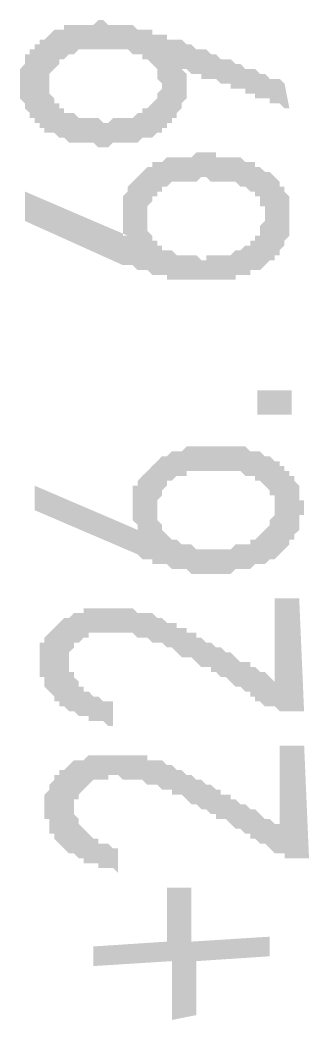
# Model space of a CAD drawing. Header units: millimetres. Extents: x 6156 to 7119, y 3162 to 3647.
# Drawn here: x 6905.07 to 6908.82, y 3597.55 to 3610.5 of the extents above; entities that cross this region are included whole.
import ezdxf

# ---------------------------------------------------------------- set-up
doc = ezdxf.new("R2010")
doc.units = ezdxf.units.MM
doc.layers.add('图层1', color=7, linetype='Continuous')

msp = doc.modelspace()

# ---------------------------------------------------------------- hatches: boundary and pattern name
at = {"layer": '图层1', "transparency": 33554559}
h = msp.add_hatch(color=256, dxfattribs=at)
h.paths.add_polyline_path([(6908.563, 3609.36), (6908.5, 3609.36), (6908.436, 3609.424), (6908.373, 3609.424), (6908.309, 3609.424), (6908.309, 3609.487), (6908.246, 3609.487), (6908.182, 3609.487), (6908.119, 3609.487), (6908.119, 3609.551), (6908.055, 3609.551), (6907.992, 3609.551), (6907.992, 3609.614), (6907.928, 3609.614), (6907.865, 3609.614), (6907.801, 3609.614), (6907.801, 3609.678), (6907.738, 3609.678), (6907.674, 3609.678), (6907.674, 3609.678), (6907.611, 3609.741), (6907.547, 3609.741), (6907.547, 3609.741), (6907.484, 3609.741), (6907.42, 3609.741), (6907.42, 3609.805), (6907.357, 3609.805), (6907.293, 3609.805), (6907.293, 3609.805), (6907.23, 3609.868), (6907.166, 3609.868), (6907.23, 3609.805), (6907.23, 3609.741), (6907.23, 3609.741), (6907.23, 3609.678), (6907.23, 3609.614), (6907.23, 3609.614), (6907.23, 3609.551), (6907.23, 3609.551), (6907.23, 3609.487), (6907.23, 3609.487), (6907.166, 3609.424), (6907.166, 3609.424), (6907.166, 3609.36), (6907.166, 3609.36), (6907.103, 3609.297), (6907.103, 3609.297), (6907.103, 3609.233), (6907.103, 3609.233), (6907.039, 3609.233), (6907.039, 3609.17), (6906.976, 3609.17), (6906.976, 3609.106), (6906.912, 3609.106), (6906.912, 3609.043), (6906.849, 3609.043), (6906.849, 3609.043), (6906.785, 3608.979), (6906.722, 3608.979), (6906.722, 3608.979), (6906.658, 3608.979), (6906.595, 3608.916), (6906.531, 3608.916), (6906.531, 3608.916), (6906.468, 3608.916), (6906.468, 3608.916), (6906.404, 3608.916), (6906.341, 3608.916), (6906.277, 3608.916), (6906.214, 3608.852), (6906.214, 3608.852), (6906.15, 3608.852), (6906.087, 3608.852), (6906.023, 3608.916), (6906.023, 3608.916), (6905.96, 3608.916), (6905.896, 3608.916), (6905.896, 3608.916), (6905.833, 3608.916), (6905.769, 3608.916), (6905.769, 3608.916), (6905.706, 3608.916), (6905.642, 3608.979), (6905.642, 3608.979), (6905.579, 3608.979), (6905.515, 3609.043), (6905.515, 3609.043), (6905.452, 3609.043), (6905.388, 3609.043), (6905.388, 3609.106), (6905.325, 3609.106), (6905.325, 3609.17), (6905.261, 3609.17), (6905.261, 3609.233), (6905.198, 3609.233), (6905.198, 3609.297), (6905.198, 3609.297), (6905.134, 3609.36), (6905.134, 3609.36), (6905.134, 3609.424), (6905.134, 3609.424), (6905.071, 3609.487), (6905.071, 3609.487), (6905.071, 3609.551), (6905.071, 3609.614), (6905.071, 3609.614), (6905.071, 3609.678), (6905.071, 3609.678), (6905.071, 3609.741), (6905.071, 3609.741), (6905.071, 3609.805), (6905.071, 3609.805), (6905.071, 3609.868), (6905.071, 3609.868), (6905.134, 3609.932), (6905.134, 3609.995), (6905.134, 3609.995), (6905.134, 3610.059), (6905.198, 3610.059), (6905.198, 3610.122), (6905.261, 3610.122), (6905.261, 3610.186), (6905.325, 3610.186), (6905.325, 3610.249), (6905.325, 3610.249), (6905.388, 3610.249), (6905.452, 3610.313), (6905.452, 3610.313), (6905.515, 3610.376), (6905.579, 3610.376), (6905.579, 3610.376), (6905.642, 3610.376), (6905.642, 3610.44), (6905.706, 3610.44), (6905.769, 3610.44), (6905.769, 3610.44), (6905.833, 3610.44), (6905.896, 3610.44), (6905.96, 3610.44), (6905.96, 3610.44), (6906.023, 3610.44), (6906.087, 3610.503), (6906.15, 3610.503), (6906.15, 3610.503), (6906.214, 3610.44), (6906.277, 3610.44), (6906.277, 3610.44), (6906.341, 3610.44), (6906.404, 3610.44), (6906.468, 3610.44), (6906.468, 3610.44), (6906.531, 3610.44), (6906.595, 3610.376), (6906.658, 3610.376), (6906.722, 3610.376), (6906.785, 3610.376), (6906.785, 3610.376), (6906.785, 3610.313), (6906.849, 3610.313), (6906.849, 3610.313), (6906.849, 3610.313), (6906.912, 3610.313), (6906.912, 3610.313), (6906.976, 3610.313), (6906.976, 3610.249), (6907.039, 3610.249), (6907.039, 3610.249), (6907.103, 3610.249), (6907.103, 3610.249), (6907.166, 3610.249), (6907.23, 3610.186), (6907.23, 3610.186), (6907.293, 3610.186), (6907.293, 3610.186), (6907.357, 3610.122), (6907.42, 3610.122), (6907.42, 3610.122), (6907.484, 3610.122), (6907.547, 3610.059), (6907.611, 3610.059), (6907.611, 3610.059), (6907.674, 3609.995), (6907.738, 3609.995), (6907.801, 3609.995), (6907.865, 3609.932), (6907.928, 3609.932), (6907.928, 3609.932), (6907.992, 3609.868), (6908.055, 3609.868), (6908.119, 3609.868), (6908.182, 3609.805), (6908.246, 3609.805), (6908.309, 3609.741), (6908.373, 3609.741), (6908.436, 3609.741), (6908.5, 3609.678), (6908.5, 3609.678)], flags=0)
h.paths.add_polyline_path([(6906.341, 3609.233), (6906.404, 3609.233), (6906.404, 3609.233), (6906.468, 3609.233), (6906.531, 3609.233), (6906.595, 3609.297), (6906.595, 3609.297), (6906.658, 3609.297), (6906.658, 3609.36), (6906.722, 3609.36), (6906.722, 3609.36), (6906.785, 3609.424), (6906.785, 3609.424), (6906.849, 3609.487), (6906.849, 3609.487), (6906.849, 3609.551), (6906.912, 3609.614), (6906.912, 3609.614), (6906.912, 3609.678), (6906.912, 3609.678), (6906.912, 3609.678), (6906.849, 3609.741), (6906.849, 3609.741), (6906.849, 3609.805), (6906.849, 3609.868), (6906.849, 3609.868), (6906.785, 3609.932), (6906.785, 3609.932), (6906.785, 3609.932), (6906.722, 3609.995), (6906.722, 3609.995), (6906.658, 3609.995), (6906.658, 3610.059), (6906.595, 3610.059), (6906.531, 3610.059), (6906.468, 3610.122), (6906.404, 3610.122), (6906.404, 3610.122), (6906.341, 3610.122), (6906.277, 3610.122), (6906.277, 3610.122), (6906.214, 3610.122), (6906.15, 3610.122), (6906.087, 3610.122), (6906.087, 3610.122), (6906.023, 3610.122), (6905.96, 3610.122), (6905.896, 3610.122), (6905.896, 3610.122), (6905.833, 3610.122), (6905.833, 3610.122), (6905.769, 3610.059), (6905.706, 3610.059), (6905.706, 3610.059), (6905.642, 3609.995), (6905.642, 3609.995), (6905.579, 3609.995), (6905.579, 3609.995), (6905.579, 3609.932), (6905.515, 3609.868), (6905.515, 3609.868), (6905.452, 3609.805), (6905.452, 3609.805), (6905.452, 3609.741), (6905.452, 3609.741), (6905.452, 3609.678), (6905.452, 3609.678), (6905.452, 3609.678), (6905.452, 3609.614), (6905.452, 3609.614), (6905.452, 3609.551), (6905.515, 3609.487), (6905.515, 3609.487), (6905.515, 3609.487), (6905.515, 3609.424), (6905.579, 3609.424), (6905.579, 3609.36), (6905.642, 3609.36), (6905.642, 3609.297), (6905.706, 3609.297), (6905.769, 3609.297), (6905.769, 3609.297), (6905.833, 3609.233), (6905.833, 3609.233), (6905.896, 3609.233), (6905.96, 3609.233), (6905.96, 3609.233), (6906.023, 3609.233), (6906.087, 3609.233), (6906.15, 3609.17), (6906.15, 3609.17), (6906.214, 3609.17), (6906.277, 3609.233), (6906.341, 3609.233), (6906.341, 3609.233)], flags=0)
h = msp.add_hatch(color=256, dxfattribs=at)
h.paths.add_polyline_path([(6907.42, 3607.138), (6907.357, 3607.138), (6907.293, 3607.138), (6907.23, 3607.138), (6907.166, 3607.138), (6907.166, 3607.138), (6907.103, 3607.138), (6907.039, 3607.138), (6906.976, 3607.138), (6906.976, 3607.201), (6906.912, 3607.201), (6906.912, 3607.201), (6906.849, 3607.201), (6906.785, 3607.201), (6906.785, 3607.201), (6906.722, 3607.265), (6906.658, 3607.265), (6906.658, 3607.265), (6906.595, 3607.265), (6906.531, 3607.328), (6906.468, 3607.328), (6906.404, 3607.328), (6906.404, 3607.328), (6905.134, 3607.9), (6905.134, 3608.281), (6906.468, 3607.709), (6906.404, 3607.709), (6906.404, 3607.773), (6906.404, 3607.836), (6906.404, 3607.836), (6906.404, 3607.9), (6906.404, 3607.9), (6906.404, 3607.963), (6906.404, 3608.027), (6906.404, 3608.027), (6906.404, 3608.09), (6906.404, 3608.09), (6906.404, 3608.154), (6906.404, 3608.154), (6906.404, 3608.217), (6906.404, 3608.217), (6906.468, 3608.281), (6906.468, 3608.281), (6906.468, 3608.344), (6906.468, 3608.344), (6906.531, 3608.408), (6906.531, 3608.408), (6906.595, 3608.471), (6906.595, 3608.471), (6906.658, 3608.535), (6906.658, 3608.535), (6906.722, 3608.598), (6906.722, 3608.598), (6906.785, 3608.598), (6906.785, 3608.662), (6906.849, 3608.662), (6906.912, 3608.662), (6906.912, 3608.662), (6906.976, 3608.725), (6907.039, 3608.725), (6907.103, 3608.725), (6907.103, 3608.725), (6907.166, 3608.725), (6907.23, 3608.725), (6907.293, 3608.725), (6907.357, 3608.789), (6907.357, 3608.789), (6907.357, 3608.789), (6907.42, 3608.789), (6907.484, 3608.789), (6907.547, 3608.789), (6907.611, 3608.789), (6907.611, 3608.725), (6907.674, 3608.725), (6907.738, 3608.725), (6907.801, 3608.725), (6907.801, 3608.725), (6907.865, 3608.725), (6907.928, 3608.725), (6907.928, 3608.725), (6907.992, 3608.662), (6908.055, 3608.662), (6908.119, 3608.662), (6908.119, 3608.598), (6908.182, 3608.598), (6908.182, 3608.598), (6908.246, 3608.535), (6908.309, 3608.535), (6908.309, 3608.535), (6908.309, 3608.535), (6908.372, 3608.471), (6908.372, 3608.471), (6908.436, 3608.408), (6908.436, 3608.408), (6908.436, 3608.344), (6908.499, 3608.344), (6908.499, 3608.281), (6908.499, 3608.281), (6908.563, 3608.217), (6908.563, 3608.217), (6908.563, 3608.154), (6908.563, 3608.09), (6908.563, 3608.09), (6908.563, 3608.027), (6908.563, 3608.027), (6908.563, 3607.963), (6908.563, 3607.9), (6908.563, 3607.9), (6908.563, 3607.836), (6908.563, 3607.773), (6908.563, 3607.773), (6908.563, 3607.709), (6908.563, 3607.709), (6908.499, 3607.646), (6908.499, 3607.646), (6908.499, 3607.582), (6908.499, 3607.582), (6908.436, 3607.519), (6908.436, 3607.519), (6908.436, 3607.455), (6908.372, 3607.455), (6908.372, 3607.392), (6908.309, 3607.392), (6908.309, 3607.392), (6908.246, 3607.328), (6908.246, 3607.328), (6908.182, 3607.265), (6908.182, 3607.265), (6908.119, 3607.265), (6908.055, 3607.265), (6908.055, 3607.201), (6907.992, 3607.201), (6907.928, 3607.201), (6907.865, 3607.201), (6907.865, 3607.138), (6907.801, 3607.138), (6907.738, 3607.138), (6907.674, 3607.138), (6907.674, 3607.138), (6907.611, 3607.138), (6907.547, 3607.138), (6907.484, 3607.138), (6907.42, 3607.138), (6907.42, 3607.138), (6907.42, 3607.138)], flags=0)
h.paths.add_polyline_path([(6908.055, 3607.582), (6908.055, 3607.646), (6908.119, 3607.646), (6908.119, 3607.646), (6908.119, 3607.709), (6908.182, 3607.709), (6908.182, 3607.773), (6908.182, 3607.836), (6908.182, 3607.836), (6908.246, 3607.9), (6908.246, 3607.9), (6908.246, 3607.963), (6908.246, 3607.963), (6908.246, 3608.027), (6908.246, 3608.09), (6908.182, 3608.09), (6908.182, 3608.154), (6908.182, 3608.154), (6908.182, 3608.217), (6908.119, 3608.217), (6908.119, 3608.281), (6908.055, 3608.281), (6908.055, 3608.281), (6907.992, 3608.344), (6907.992, 3608.344), (6907.928, 3608.344), (6907.928, 3608.344), (6907.865, 3608.408), (6907.865, 3608.408), (6907.801, 3608.408), (6907.738, 3608.408), (6907.674, 3608.408), (6907.674, 3608.408), (6907.611, 3608.408), (6907.547, 3608.408), (6907.484, 3608.471), (6907.42, 3608.471), (6907.357, 3608.408), (6907.357, 3608.408), (6907.293, 3608.408), (6907.23, 3608.408), (6907.166, 3608.408), (6907.103, 3608.408), (6907.039, 3608.408), (6907.039, 3608.408), (6906.976, 3608.344), (6906.976, 3608.344), (6906.912, 3608.344), (6906.912, 3608.281), (6906.849, 3608.281), (6906.849, 3608.281), (6906.849, 3608.217), (6906.785, 3608.217), (6906.785, 3608.154), (6906.785, 3608.154), (6906.722, 3608.09), (6906.722, 3608.09), (6906.722, 3608.027), (6906.722, 3608.027), (6906.722, 3607.963), (6906.722, 3607.9), (6906.722, 3607.9), (6906.722, 3607.836), (6906.722, 3607.836), (6906.722, 3607.773), (6906.722, 3607.773), (6906.785, 3607.709), (6906.785, 3607.709), (6906.785, 3607.646), (6906.849, 3607.646), (6906.849, 3607.582), (6906.912, 3607.582), (6906.912, 3607.519), (6906.976, 3607.519), (6906.976, 3607.519), (6907.039, 3607.519), (6907.103, 3607.455), (6907.103, 3607.455), (6907.166, 3607.455), (6907.23, 3607.455), (6907.293, 3607.455), (6907.293, 3607.455), (6907.357, 3607.455), (6907.42, 3607.392), (6907.484, 3607.392), (6907.484, 3607.455), (6907.547, 3607.455), (6907.547, 3607.455), (6907.611, 3607.455), (6907.674, 3607.455), (6907.738, 3607.455), (6907.738, 3607.455), (6907.801, 3607.455), (6907.865, 3607.519), (6907.865, 3607.519), (6907.928, 3607.519), (6907.992, 3607.582), (6907.992, 3607.582), (6908.055, 3607.582)], flags=0)
h = msp.add_hatch(color=256, dxfattribs=at)
h.paths.add_polyline_path([(6907.547, 3603.328), (6907.484, 3603.328), (6907.42, 3603.328), (6907.357, 3603.328), (6907.293, 3603.328), (6907.293, 3603.328), (6907.23, 3603.391), (6907.166, 3603.391), (6907.166, 3603.391), (6907.103, 3603.391), (6907.039, 3603.391), (6907.039, 3603.391), (6906.976, 3603.455), (6906.976, 3603.455), (6906.912, 3603.455), (6906.849, 3603.455), (6906.785, 3603.455), (6906.785, 3603.518), (6906.722, 3603.518), (6906.658, 3603.518), (6906.595, 3603.582), (6906.595, 3603.582), (6906.595, 3603.582), (6905.261, 3604.153), (6905.261, 3604.471), (6906.595, 3603.899), (6906.595, 3603.963), (6906.531, 3604.026), (6906.531, 3604.026), (6906.531, 3604.09), (6906.531, 3604.09), (6906.531, 3604.153), (6906.531, 3604.217), (6906.531, 3604.217), (6906.531, 3604.28), (6906.531, 3604.28), (6906.531, 3604.344), (6906.531, 3604.344), (6906.531, 3604.407), (6906.531, 3604.407), (6906.531, 3604.471), (6906.595, 3604.471), (6906.595, 3604.534), (6906.595, 3604.534), (6906.658, 3604.598), (6906.658, 3604.598), (6906.722, 3604.661), (6906.722, 3604.661), (6906.785, 3604.725), (6906.785, 3604.725), (6906.849, 3604.788), (6906.849, 3604.788), (6906.912, 3604.852), (6906.912, 3604.852), (6906.976, 3604.852), (6906.976, 3604.852), (6907.039, 3604.915), (6907.103, 3604.915), (6907.103, 3604.915), (6907.166, 3604.915), (6907.23, 3604.979), (6907.293, 3604.979), (6907.293, 3604.979), (6907.357, 3604.979), (6907.42, 3604.979), (6907.484, 3604.979), (6907.484, 3604.979), (6907.547, 3604.979), (6907.547, 3604.979), (6907.61, 3604.979), (6907.674, 3604.979), (6907.737, 3604.979), (6907.801, 3604.979), (6907.801, 3604.979), (6907.864, 3604.979), (6907.928, 3604.979), (6907.991, 3604.979), (6907.991, 3604.979), (6908.055, 3604.915), (6908.118, 3604.915), (6908.118, 3604.915), (6908.182, 3604.915), (6908.245, 3604.852), (6908.245, 3604.852), (6908.309, 3604.852), (6908.372, 3604.788), (6908.372, 3604.788), (6908.436, 3604.788), (6908.436, 3604.725), (6908.499, 3604.725), (6908.499, 3604.725), (6908.499, 3604.661), (6908.563, 3604.661), (6908.563, 3604.598), (6908.626, 3604.598), (6908.626, 3604.534), (6908.626, 3604.534), (6908.69, 3604.471), (6908.69, 3604.471), (6908.69, 3604.407), (6908.69, 3604.407), (6908.69, 3604.344), (6908.69, 3604.28), (6908.753, 3604.28), (6908.753, 3604.217), (6908.753, 3604.153), (6908.753, 3604.153), (6908.753, 3604.09), (6908.69, 3604.09), (6908.69, 3604.026), (6908.69, 3603.963), (6908.69, 3603.963), (6908.69, 3603.899), (6908.69, 3603.899), (6908.626, 3603.836), (6908.626, 3603.836), (6908.626, 3603.772), (6908.626, 3603.772), (6908.563, 3603.772), (6908.563, 3603.709), (6908.563, 3603.709), (6908.499, 3603.645), (6908.499, 3603.645), (6908.436, 3603.582), (6908.436, 3603.582), (6908.372, 3603.518), (6908.309, 3603.518), (6908.309, 3603.518), (6908.245, 3603.455), (6908.182, 3603.455), (6908.182, 3603.455), (6908.118, 3603.455), (6908.055, 3603.391), (6908.055, 3603.391), (6907.991, 3603.391), (6907.928, 3603.391), (6907.864, 3603.391), (6907.864, 3603.391), (6907.801, 3603.328), (6907.737, 3603.328), (6907.674, 3603.328), (6907.61, 3603.328), (6907.61, 3603.328), (6907.547, 3603.328), (6907.547, 3603.328)], flags=0)
h.paths.add_polyline_path([(6908.182, 3603.836), (6908.182, 3603.836), (6908.245, 3603.899), (6908.245, 3603.899), (6908.309, 3603.963), (6908.309, 3603.963), (6908.309, 3604.026), (6908.309, 3604.026), (6908.372, 3604.09), (6908.372, 3604.09), (6908.372, 3604.153), (6908.372, 3604.153), (6908.372, 3604.217), (6908.372, 3604.28), (6908.372, 3604.28), (6908.372, 3604.344), (6908.309, 3604.344), (6908.309, 3604.407), (6908.309, 3604.407), (6908.245, 3604.471), (6908.245, 3604.471), (6908.182, 3604.534), (6908.182, 3604.534), (6908.182, 3604.534), (6908.118, 3604.534), (6908.118, 3604.598), (6908.055, 3604.598), (6907.991, 3604.598), (6907.991, 3604.598), (6907.928, 3604.661), (6907.864, 3604.661), (6907.864, 3604.661), (6907.801, 3604.661), (6907.737, 3604.661), (6907.674, 3604.661), (6907.61, 3604.661), (6907.547, 3604.661), (6907.547, 3604.661), (6907.484, 3604.661), (6907.42, 3604.661), (6907.357, 3604.661), (6907.293, 3604.661), (6907.23, 3604.661), (6907.23, 3604.598), (6907.166, 3604.598), (6907.103, 3604.598), (6907.103, 3604.598), (6907.039, 3604.534), (6907.039, 3604.534), (6906.976, 3604.534), (6906.976, 3604.471), (6906.976, 3604.471), (6906.912, 3604.407), (6906.912, 3604.407), (6906.912, 3604.344), (6906.912, 3604.344), (6906.849, 3604.28), (6906.849, 3604.28), (6906.849, 3604.217), (6906.849, 3604.217), (6906.849, 3604.153), (6906.849, 3604.09), (6906.849, 3604.09), (6906.849, 3604.026), (6906.849, 3604.026), (6906.912, 3603.963), (6906.912, 3603.963), (6906.912, 3603.899), (6906.912, 3603.899), (6906.976, 3603.836), (6906.976, 3603.836), (6907.039, 3603.772), (6907.039, 3603.772), (6907.103, 3603.772), (6907.166, 3603.709), (6907.166, 3603.709), (6907.23, 3603.709), (6907.293, 3603.709), (6907.293, 3603.709), (6907.357, 3603.645), (6907.42, 3603.645), (6907.484, 3603.645), (6907.484, 3603.645), (6907.547, 3603.645), (6907.61, 3603.645), (6907.674, 3603.645), (6907.674, 3603.645), (6907.674, 3603.645), (6907.737, 3603.645), (6907.801, 3603.645), (6907.864, 3603.709), (6907.928, 3603.709), (6907.928, 3603.709), (6907.991, 3603.709), (6908.055, 3603.709), (6908.055, 3603.772), (6908.118, 3603.772), (6908.118, 3603.772), (6908.182, 3603.836)], flags=0)
for points in [[(6908.69, 3601.55), (6908.626, 3601.55), (6908.563, 3601.55), (6908.563, 3601.55), (6908.499, 3601.55), (6908.436, 3601.55), (6908.436, 3601.55), (6908.372, 3601.613), (6908.309, 3601.613), (6908.309, 3601.613), (6908.246, 3601.613), (6908.182, 3601.677), (6908.182, 3601.677), (6908.119, 3601.677), (6908.119, 3601.74), (6908.119, 3601.74), (6908.055, 3601.74), (6908.055, 3601.804), (6907.992, 3601.804), (6907.992, 3601.804), (6907.928, 3601.867), (6907.928, 3601.867), (6907.865, 3601.867), (6907.801, 3601.931), (6907.801, 3601.931), (6907.738, 3601.994), (6907.738, 3601.994), (6907.674, 3601.994), (6907.611, 3602.058), (6907.547, 3602.058), (6907.547, 3602.121), (6907.484, 3602.121), (6907.42, 3602.121), (6907.357, 3602.185), (6907.357, 3602.185), (6907.293, 3602.248), (6907.23, 3602.248), (6907.166, 3602.248), (6907.103, 3602.312), (6907.103, 3602.312), (6907.039, 3602.375), (6906.976, 3602.375), (6906.976, 3602.375), (6906.912, 3602.439), (6906.849, 3602.439), (6906.849, 3602.439), (6906.785, 3602.439), (6906.722, 3602.502), (6906.722, 3602.502), (6906.658, 3602.502), (6906.658, 3602.502), (6906.595, 3602.502), (6906.595, 3602.502), (6906.531, 3602.566), (6906.468, 3602.566), (6906.468, 3602.566), (6906.404, 3602.566), (6906.341, 3602.566), (6906.277, 3602.566), (6906.277, 3602.566), (6906.214, 3602.566), (6906.15, 3602.566), (6906.15, 3602.566), (6906.087, 3602.566), (6906.023, 3602.566), (6905.96, 3602.566), (6905.96, 3602.502), (6905.896, 3602.502), (6905.896, 3602.502), (6905.833, 3602.439), (6905.769, 3602.439), (6905.769, 3602.439), (6905.769, 3602.375), (6905.769, 3602.375), (6905.706, 3602.312), (6905.706, 3602.312), (6905.706, 3602.248), (6905.706, 3602.185), (6905.706, 3602.185), (6905.706, 3602.121), (6905.706, 3602.121), (6905.706, 3602.058), (6905.769, 3602.058), (6905.769, 3601.994), (6905.769, 3601.994), (6905.833, 3601.931), (6905.833, 3601.931), (6905.833, 3601.867), (6905.896, 3601.867), (6905.896, 3601.804), (6905.96, 3601.804), (6905.96, 3601.804), (6906.023, 3601.74), (6906.023, 3601.74), (6906.087, 3601.74), (6906.15, 3601.677), (6906.15, 3601.677), (6906.214, 3601.677), (6906.277, 3601.677), (6906.277, 3601.677), (6906.277, 3601.359), (6906.214, 3601.359), (6906.15, 3601.423), (6906.087, 3601.423), (6906.023, 3601.423), (6905.96, 3601.423), (6905.96, 3601.486), (6905.896, 3601.486), (6905.833, 3601.486), (6905.833, 3601.486), (6905.769, 3601.55), (6905.706, 3601.55), (6905.706, 3601.55), (6905.642, 3601.613), (6905.642, 3601.613), (6905.579, 3601.613), (6905.579, 3601.677), (6905.579, 3601.677), (6905.515, 3601.677), (6905.515, 3601.74), (6905.515, 3601.74), (6905.452, 3601.804), (6905.452, 3601.804), (6905.388, 3601.867), (6905.388, 3601.867), (6905.388, 3601.931), (6905.388, 3601.931), (6905.388, 3601.994), (6905.325, 3601.994), (6905.325, 3602.058), (6905.325, 3602.058), (6905.325, 3602.121), (6905.325, 3602.185), (6905.325, 3602.185), (6905.325, 3602.248), (6905.325, 3602.248), (6905.325, 3602.312), (6905.325, 3602.312), (6905.325, 3602.312), (6905.325, 3602.375), (6905.325, 3602.439), (6905.388, 3602.439), (6905.388, 3602.502), (6905.388, 3602.502), (6905.452, 3602.566), (6905.452, 3602.566), (6905.452, 3602.566), (6905.515, 3602.629), (6905.515, 3602.629), (6905.579, 3602.693), (6905.579, 3602.693), (6905.642, 3602.756), (6905.642, 3602.756), (6905.706, 3602.756), (6905.769, 3602.82), (6905.769, 3602.82), (6905.833, 3602.82), (6905.896, 3602.82), (6905.896, 3602.883), (6905.96, 3602.883), (6906.023, 3602.883), (6906.087, 3602.883), (6906.087, 3602.883), (6906.15, 3602.883), (6906.214, 3602.883), (6906.277, 3602.883), (6906.277, 3602.883), (6906.341, 3602.883), (6906.404, 3602.883), (6906.404, 3602.883), (6906.468, 3602.883), (6906.531, 3602.883), (6906.531, 3602.883), (6906.595, 3602.82), (6906.658, 3602.82), (6906.658, 3602.82), (6906.722, 3602.82), (6906.785, 3602.82), (6906.849, 3602.756), (6906.849, 3602.756), (6906.912, 3602.756), (6906.976, 3602.693), (6907.039, 3602.693), (6907.039, 3602.693), (6907.039, 3602.693), (6907.103, 3602.693), (6907.103, 3602.629), (6907.166, 3602.629), (6907.166, 3602.629), (6907.23, 3602.629), (6907.23, 3602.566), (6907.293, 3602.566), (6907.293, 3602.566), (6907.357, 3602.566), (6907.357, 3602.502), (6907.42, 3602.502), (6907.42, 3602.502), (6907.484, 3602.439), (6907.484, 3602.439), (6907.547, 3602.439), (6907.611, 3602.375), (6907.611, 3602.375), (6907.674, 3602.375), (6907.738, 3602.312), (6907.738, 3602.312), (6907.801, 3602.312), (6907.865, 3602.248), (6907.865, 3602.248), (6907.928, 3602.185), (6907.992, 3602.185), (6908.055, 3602.185), (6908.055, 3602.121), (6908.119, 3602.121), (6908.182, 3602.058), (6908.246, 3602.058), (6908.309, 3601.994), (6908.309, 3601.994), (6908.372, 3601.931), (6908.372, 3601.931), (6908.372, 3603.01), (6908.69, 3603.01), (6908.753, 3601.55)], [(6908.754, 3599.645), (6908.69, 3599.645), (6908.69, 3599.645), (6908.627, 3599.645), (6908.563, 3599.645), (6908.5, 3599.645), (6908.5, 3599.708), (6908.436, 3599.708), (6908.373, 3599.708), (6908.373, 3599.708), (6908.309, 3599.772), (6908.309, 3599.772), (6908.246, 3599.835), (6908.246, 3599.835), (6908.182, 3599.835), (6908.182, 3599.835), (6908.119, 3599.899), (6908.119, 3599.899), (6908.055, 3599.899), (6908.055, 3599.962), (6907.992, 3599.962), (6907.992, 3599.962), (6907.928, 3600.026), (6907.928, 3600.026), (6907.865, 3600.026), (6907.801, 3600.089), (6907.801, 3600.089), (6907.738, 3600.153), (6907.674, 3600.153), (6907.611, 3600.153), (6907.611, 3600.216), (6907.547, 3600.216), (6907.484, 3600.28), (6907.484, 3600.28), (6907.42, 3600.28), (6907.357, 3600.343), (6907.293, 3600.343), (6907.23, 3600.407), (6907.23, 3600.407), (6907.166, 3600.47), (6907.103, 3600.47), (6907.039, 3600.47), (6907.039, 3600.534), (6906.976, 3600.534), (6906.912, 3600.534), (6906.912, 3600.534), (6906.849, 3600.597), (6906.849, 3600.597), (6906.785, 3600.597), (6906.722, 3600.597), (6906.722, 3600.597), (6906.658, 3600.661), (6906.658, 3600.661), (6906.595, 3600.661), (6906.595, 3600.661), (6906.531, 3600.661), (6906.468, 3600.661), (6906.404, 3600.661), (6906.341, 3600.724), (6906.341, 3600.724), (6906.277, 3600.724), (6906.214, 3600.724), (6906.214, 3600.661), (6906.15, 3600.661), (6906.087, 3600.661), (6906.087, 3600.661), (6906.023, 3600.661), (6905.96, 3600.597), (6905.96, 3600.597), (6905.896, 3600.534), (6905.896, 3600.534), (6905.896, 3600.534), (6905.833, 3600.47), (6905.833, 3600.47), (6905.833, 3600.407), (6905.769, 3600.407), (6905.769, 3600.343), (6905.769, 3600.343), (6905.769, 3600.28), (6905.769, 3600.28), (6905.769, 3600.216), (6905.769, 3600.216), (6905.833, 3600.153), (6905.833, 3600.089), (6905.833, 3600.089), (6905.896, 3600.026), (6905.896, 3600.026), (6905.96, 3599.962), (6905.96, 3599.962), (6905.96, 3599.962), (6906.023, 3599.899), (6906.023, 3599.899), (6906.087, 3599.899), (6906.087, 3599.835), (6906.15, 3599.835), (6906.214, 3599.835), (6906.277, 3599.772), (6906.277, 3599.772), (6906.341, 3599.772), (6906.341, 3599.772), (6906.341, 3599.454), (6906.277, 3599.518), (6906.214, 3599.518), (6906.15, 3599.518), (6906.087, 3599.518), (6906.087, 3599.581), (6906.023, 3599.581), (6905.96, 3599.581), (6905.896, 3599.581), (6905.896, 3599.645), (6905.833, 3599.645), (6905.833, 3599.645), (6905.769, 3599.708), (6905.706, 3599.708), (6905.706, 3599.708), (6905.642, 3599.772), (6905.642, 3599.772), (6905.642, 3599.772), (6905.642, 3599.772), (6905.579, 3599.835), (6905.579, 3599.835), (6905.515, 3599.899), (6905.515, 3599.899), (6905.515, 3599.962), (6905.452, 3599.962), (6905.452, 3600.026), (6905.452, 3600.026), (6905.452, 3600.089), (6905.452, 3600.153), (6905.388, 3600.153), (6905.388, 3600.216), (6905.388, 3600.216), (6905.388, 3600.28), (6905.388, 3600.28), (6905.388, 3600.343), (6905.388, 3600.407), (6905.388, 3600.407), (6905.388, 3600.47), (6905.388, 3600.47), (6905.388, 3600.47), (6905.452, 3600.534), (6905.452, 3600.534), (6905.452, 3600.597), (6905.452, 3600.597), (6905.515, 3600.661), (6905.515, 3600.724), (6905.515, 3600.724), (6905.579, 3600.724), (6905.579, 3600.788), (6905.642, 3600.788), (6905.642, 3600.788), (6905.706, 3600.851), (6905.706, 3600.851), (6905.769, 3600.915), (6905.833, 3600.915), (6905.833, 3600.915), (6905.896, 3600.915), (6905.96, 3600.978), (6905.96, 3600.978), (6906.023, 3600.978), (6906.087, 3600.978), (6906.15, 3600.978), (6906.15, 3600.978), (6906.214, 3600.978), (6906.277, 3600.978), (6906.341, 3600.978), (6906.341, 3600.978), (6906.404, 3600.978), (6906.468, 3600.978), (6906.468, 3600.978), (6906.531, 3600.978), (6906.595, 3600.978), (6906.595, 3600.978), (6906.658, 3600.978), (6906.722, 3600.978), (6906.722, 3600.915), (6906.785, 3600.915), (6906.849, 3600.915), (6906.912, 3600.915), (6906.976, 3600.851), (6906.976, 3600.851), (6907.039, 3600.851), (6907.103, 3600.788), (6907.103, 3600.788), (6907.103, 3600.788), (6907.166, 3600.788), (6907.166, 3600.788), (6907.23, 3600.724), (6907.23, 3600.724), (6907.293, 3600.724), (6907.293, 3600.724), (6907.357, 3600.661), (6907.357, 3600.661), (6907.42, 3600.661), (6907.42, 3600.661), (6907.484, 3600.597), (6907.484, 3600.597), (6907.547, 3600.597), (6907.611, 3600.534), (6907.611, 3600.534), (6907.674, 3600.534), (6907.674, 3600.47), (6907.738, 3600.47), (6907.801, 3600.47), (6907.801, 3600.407), (6907.865, 3600.407), (6907.928, 3600.343), (6907.992, 3600.343), (6907.992, 3600.343), (6908.055, 3600.28), (6908.119, 3600.28), (6908.182, 3600.216), (6908.182, 3600.216), (6908.246, 3600.153), (6908.309, 3600.153), (6908.373, 3600.089), (6908.436, 3600.089), (6908.436, 3600.026), (6908.436, 3600.026), (6908.436, 3601.105), (6908.754, 3601.105), (6908.817, 3599.645)], [(6907.293, 3599.264), (6907.293, 3598.565), (6908.309, 3598.629), (6908.309, 3598.375), (6907.357, 3598.312), (6907.357, 3597.613), (6907.039, 3597.55), (6907.039, 3598.312), (6906.023, 3598.248), (6906.023, 3598.502), (6906.976, 3598.565), (6906.976, 3599.264)]]:
    msp.add_hatch(color=256, dxfattribs=at).paths.add_polyline_path(points)

# ---------------------------------------------------------------- linework, layer by layer
at = {"layer": '图层1', "lineweight": -3, "transparency": 33554559}
msp.add_solid([(6908.593, 3605.708), (6908.593, 3605.391), (6908.148, 3605.708), (6908.148, 3605.391)], dxfattribs=at)

doc.saveas('drawing.dxf')
